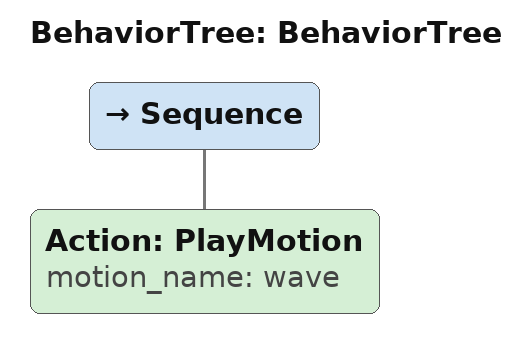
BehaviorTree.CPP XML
<?xml version="1.0"?>
<root main_tree_to_execute="BehaviorTree">
    <BehaviorTree ID="BehaviorTree">
        <Sequence>
            <Action ID="PlayMotion" motion_name="wave"/>
        </Sequence>
    </BehaviorTree>
</root>
